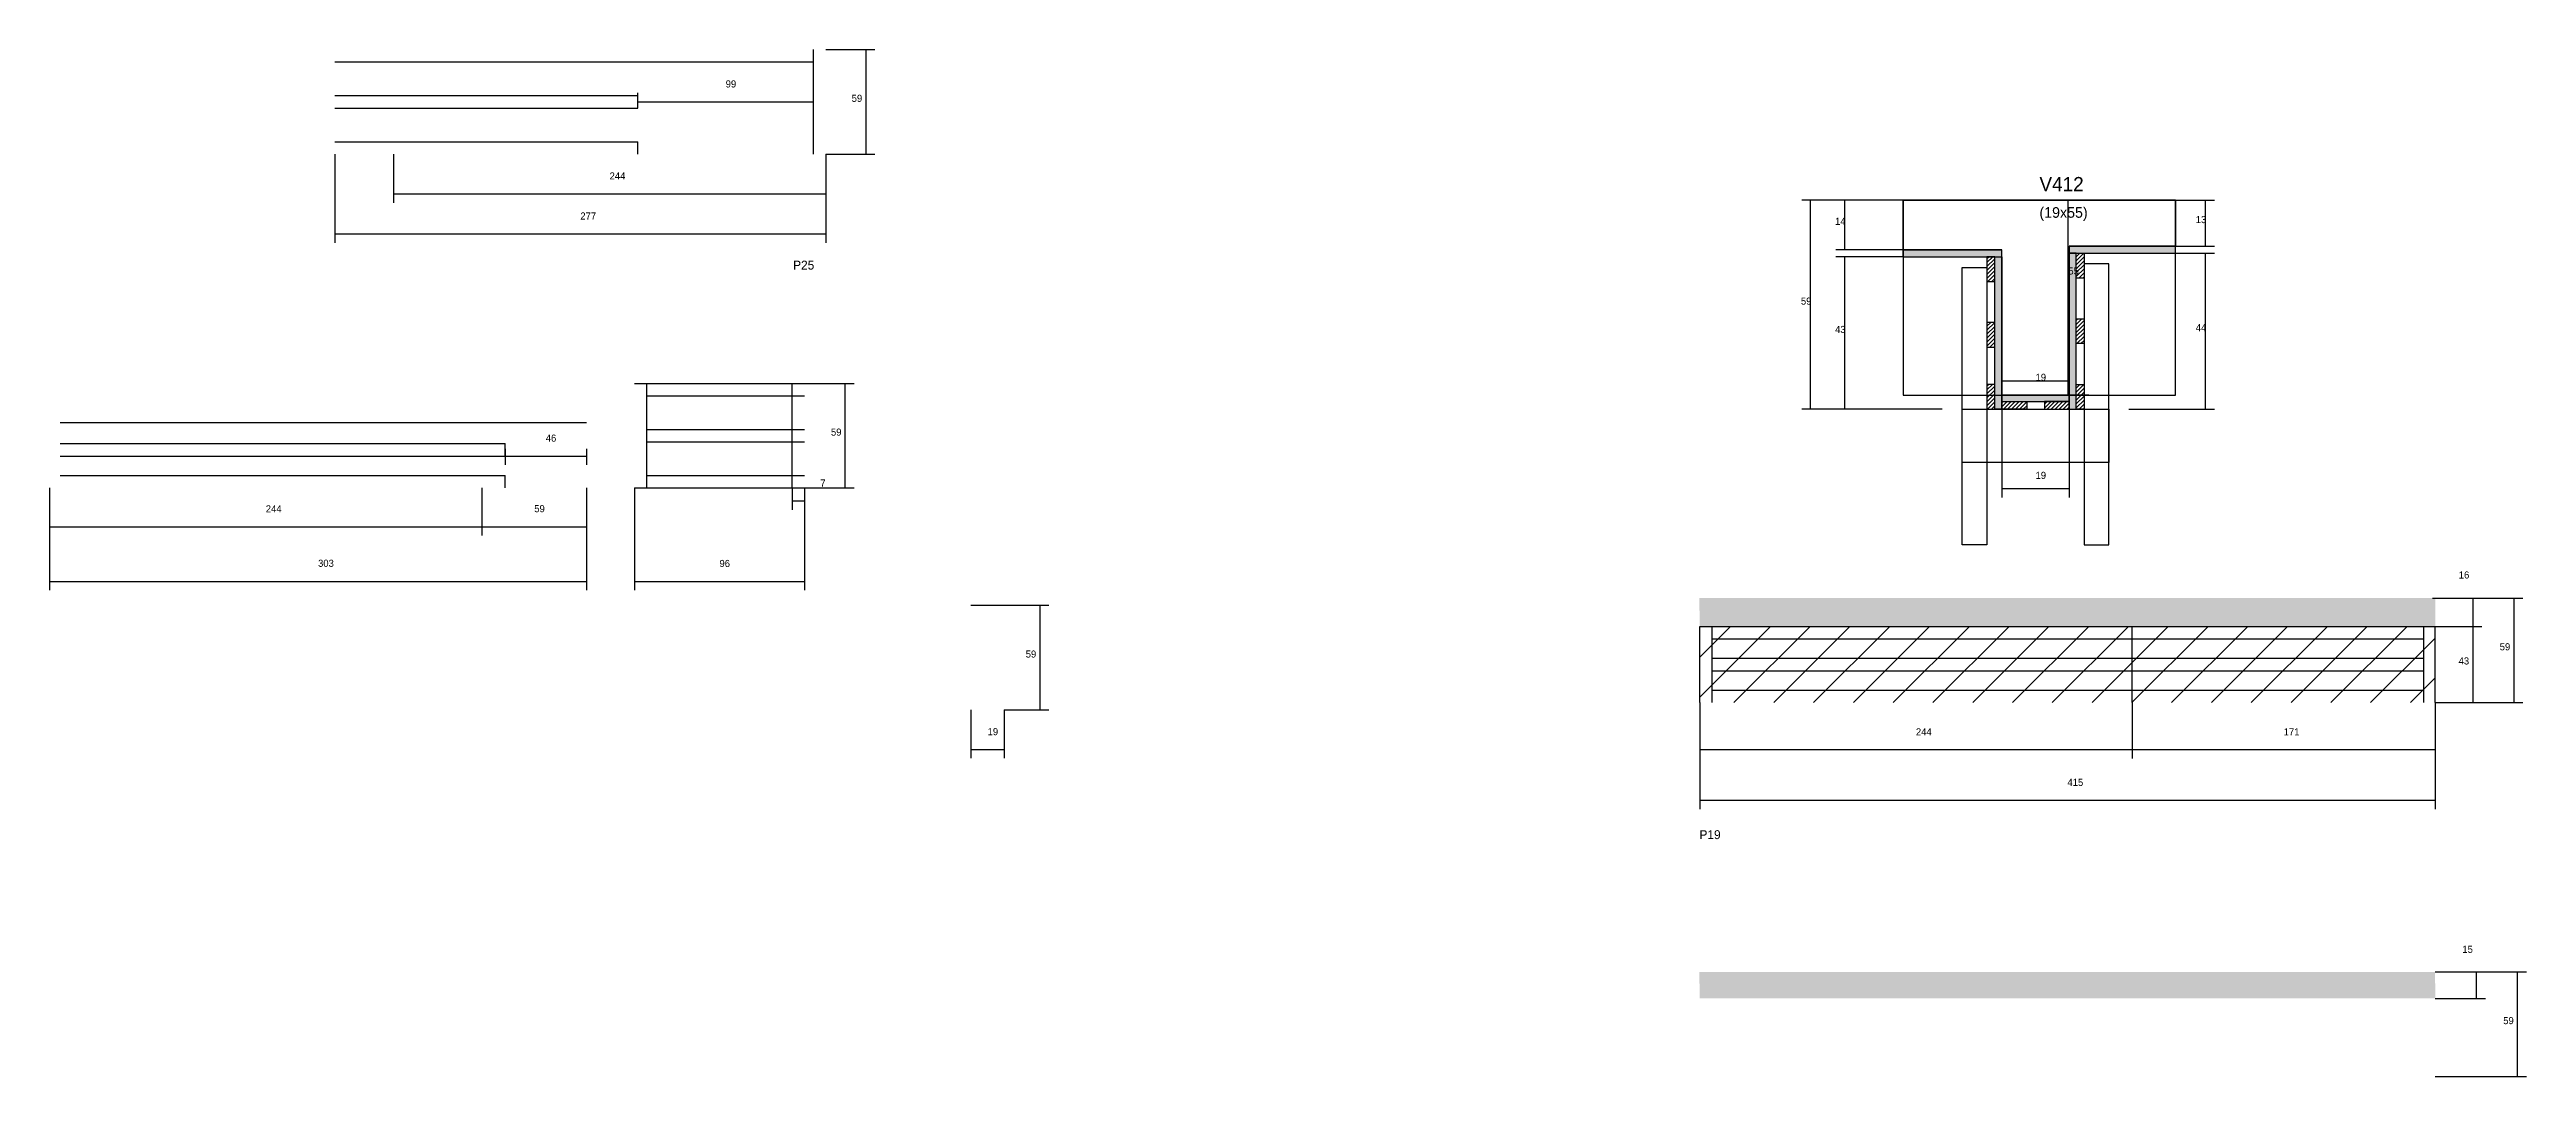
# Model space of a CAD drawing. Header units: metres. Extents: x 3955 to 5353, y 2944 to 3523.
import ezdxf

# ---------------------------------------------------------------- set-up
doc = ezdxf.new("R2010")
doc.units = ezdxf.units.M
for name, color, linetype in [('CONCRETO', 251, 'Continuous'), ('COTA', 241, 'Continuous'), ('Cota Seção (2x)', 4, 'Continuous'), ('Hachura', 253, 'Continuous'), ('Madeira', 126, 'Continuous'), ('NOMENCLATURA', 7, 'Continuous'), ('Painéis', 200, 'Continuous'), ('REAPROVEITAMENTO', 251, 'Continuous'), ('SARR_2.2x7', 40, 'Continuous'), ('SARR_3.5x7', 81, 'Continuous'), ('Texto Seção', 7, 'Continuous')]:
    doc.layers.add(name, color=color, linetype=linetype)

msp = doc.modelspace()

# ---------------------------------------------------------------- hatches: boundary and pattern name
at = {"layer": 'COTA'}
h = msp.add_hatch(dxfattribs=at)
h.set_pattern_fill('AR-CONC', scale=0.03)
h.paths.add_polyline_path([(5301.2, 3213.4), (4886, 3213.4), (4886, 3213.4), (4886.2, 3197.4), (4886.2, 3197.4), (5301.2, 3197.4), (5301.2, 3197.4), (5301.2, 3213.4)])
h = msp.add_hatch(dxfattribs=at)
h.set_pattern_fill('AR-CONC', scale=0.03)
h.paths.add_polyline_path([(5301.1, 3002.5), (4886, 3002.5), (4886, 3002.5), (4886.2, 2987.5), (4886.2, 2987.5), (5301.3, 2987.5), (5301.3, 2987.5), (5301.1, 3002.5)])
at = {"layer": 'Hachura'}
h = msp.add_hatch(color=8, dxfattribs=at)
h.dxf.hatch_style = 1
h.paths.add_polyline_path([(5154.7, 3407.9), (5154.7, 3411.9), (5154.7, 3411.9), (5094.7, 3411.9), (5094.7, 3411.9), (5094.7, 3407.9), (5094.7, 3407.9), (5154.7, 3407.9)])
h = msp.add_hatch(color=8, dxfattribs=at)
h.dxf.hatch_style = 1
h.paths.add_polyline_path([(5056.7, 3405.9), (5056.7, 3409.9), (5056.7, 3409.9), (5001.1, 3409.9), (5001.1, 3409.9), (5001.1, 3405.9), (5001.1, 3405.9), (5056.7, 3405.9)])
h = msp.add_hatch(dxfattribs=at)
h.set_pattern_fill('ANSI31', scale=0.5)
h.paths.add_polyline_path([(5048.3, 3391.9), (5052.7, 3391.9), (5052.7, 3391.9), (5052.7, 3405.9), (5052.7, 3405.9), (5048.3, 3405.9), (5048.3, 3405.9), (5048.3, 3391.9)])
h = msp.add_hatch(color=8, dxfattribs=at)
h.dxf.hatch_style = 1
h.paths.add_polyline_path([(5052.7, 3407.9), (5056.7, 3407.9), (5056.7, 3407.9), (5056.7, 3319.9), (5056.7, 3319.9), (5052.7, 3319.9), (5052.7, 3319.9), (5052.7, 3407.9)])
h = msp.add_hatch(color=8, dxfattribs=at)
h.dxf.hatch_style = 1
h.paths.add_polyline_path([(5098.7, 3409.9), (5094.7, 3409.9), (5094.7, 3409.9), (5094.7, 3319.9), (5094.7, 3319.9), (5098.7, 3319.9), (5098.7, 3319.9), (5098.7, 3409.9)])
h = msp.add_hatch(dxfattribs=at)
h.set_pattern_fill('ANSI31', scale=0.5)
h.paths.add_polyline_path([(5103.1, 3393.9), (5098.7, 3393.9), (5098.7, 3393.9), (5098.7, 3407.9), (5098.7, 3407.9), (5103.1, 3407.9), (5103.1, 3407.9), (5103.1, 3393.9)])
h = msp.add_hatch(dxfattribs=at)
h.set_pattern_fill('ANSI31', scale=0.5)
h.paths.add_polyline_path([(5048.3, 3354.9), (5052.7, 3354.9), (5052.7, 3354.9), (5052.7, 3368.9), (5052.7, 3368.9), (5048.3, 3368.9), (5048.3, 3368.9), (5048.3, 3354.9)])
h = msp.add_hatch(dxfattribs=at)
h.set_pattern_fill('ANSI31', scale=0.5)
h.paths.add_polyline_path([(5103.1, 3356.9), (5098.7, 3356.9), (5098.7, 3356.9), (5098.7, 3370.9), (5098.7, 3370.9), (5103.1, 3370.9), (5103.1, 3370.9), (5103.1, 3356.9)])
h = msp.add_hatch(dxfattribs=at)
h.set_pattern_fill('ANSI31', scale=0.5)
h.paths.add_polyline_path([(5048.3, 3319.9), (5052.7, 3319.9), (5052.7, 3319.9), (5052.7, 3333.9), (5052.7, 3333.9), (5048.3, 3333.9), (5048.3, 3333.9), (5048.3, 3319.9)])
h = msp.add_hatch(color=8, dxfattribs=at)
h.dxf.hatch_style = 1
h.paths.add_polyline_path([(5094.7, 3324.3), (5094.7, 3327.9), (5094.7, 3327.9), (5056.7, 3327.9), (5056.7, 3327.9), (5056.7, 3324.3), (5056.7, 3324.3), (5094.7, 3324.3)])
h = msp.add_hatch(dxfattribs=at)
h.set_pattern_fill('ANSI31', scale=0.5)
h.paths.add_polyline_path([(5103.1, 3319.9), (5098.7, 3319.9), (5098.7, 3319.9), (5098.7, 3333.9), (5098.7, 3333.9), (5103.1, 3333.9), (5103.1, 3333.9), (5103.1, 3319.9)])
h = msp.add_hatch(dxfattribs=at)
h.set_pattern_fill('ANSI31', scale=0.5)
h.paths.add_polyline_path([(5056.7, 3319.9), (5056.7, 3324.3), (5056.7, 3324.3), (5070.7, 3324.3), (5070.7, 3324.3), (5070.7, 3319.9), (5070.7, 3319.9), (5056.7, 3319.9)])
h = msp.add_hatch(dxfattribs=at)
h.set_pattern_fill('ANSI31', scale=0.5)
h.paths.add_polyline_path([(5094.7, 3319.9), (5094.7, 3324.3), (5094.7, 3324.3), (5080.7, 3324.3), (5080.7, 3324.3), (5080.7, 3319.9), (5080.7, 3319.9), (5094.7, 3319.9)])
at = {"layer": 'REAPROVEITAMENTO'}
h = msp.add_hatch(dxfattribs=at)
h.set_pattern_fill('ANSI31', scale=5)
h.paths.add_polyline_path([(5301.2, 3154.4), (5301.2, 3197.4), (5301.2, 3197.4), (4886.2, 3197.4), (4886.2, 3197.4), (4886.2, 3154.4), (4886.2, 3154.4), (5301.2, 3154.4)])

# ---------------------------------------------------------------- linework, layer by layer
at = {"layer": 'CONCRETO'}
for points in [[(5001.1, 3409.9), (5001.1, 3437.9), (5154.7, 3437.9), (5154.7, 3411.9), (5094.7, 3411.9), (5094.7, 3327.9), (5056.7, 3327.9), (5056.7, 3409.9)], [(5001.1, 3327.9), (5154.7, 3327.9), (5154.7, 3437.9), (5001.1, 3437.9)]]:
    msp.add_lwpolyline(points, close=True, dxfattribs=at)
at = {"layer": 'COTA'}
for p, q in [((4393.1, 3522.8), (4420.8, 3522.8)), ((4415.8, 3463.8), (4415.8, 3522.8)), ((4287.1, 3493.3), (4287.1, 3498.3)), ((4386.1, 3493.3), (4386.1, 3498.3)), ((4287.1, 3493.3), (4386.1, 3493.3)), ((4116.1, 3463.8), (4116.1, 3413.8)), ((4149.1, 3463.8), (4149.1, 3436.4)), ((4393.1, 3463.8), (4420.8, 3463.8)), ((4393.1, 3463.8), (4393.1, 3413.8)), ((4393.1, 3463.8), (4393.1, 3436.4)), ((4149.1, 3441.4), (4393.1, 3441.4)), ((5001.1, 3437.9), (4943.8, 3437.9)), ((4948.8, 3319.9), (4948.8, 3437.9)), ((5001.1, 3437.9), (4963.1, 3437.9)), ((4968.1, 3409.9), (4968.1, 3437.9)), ((5154.7, 3437.9), (5176.6, 3437.9)), ((5171.6, 3411.9), (5171.6, 3437.9)), ((4116.1, 3418.8), (4393.1, 3418.8)), ((5154.7, 3411.9), (5176.6, 3411.9)), ((5001.1, 3409.9), (4963.1, 3409.9)), ((5001.1, 3405.9), (4963.1, 3405.9)), ((4968.1, 3319.9), (4968.1, 3405.9)), ((5154.7, 3407.9), (5176.6, 3407.9)), ((5171.6, 3319.9), (5171.6, 3407.9)), ((4381.1, 3334.5), (4409.1, 3334.5)), ((4404.1, 3275.5), (4404.1, 3334.5)), ((5023.1, 3319.9), (4943.8, 3319.9)), ((5023.1, 3319.9), (4963.1, 3319.9)), ((5056.7, 3319.9), (5056.7, 3270.1)), ((5094.7, 3319.9), (5094.7, 3270.1)), ((5128.3, 3319.9), (5176.6, 3319.9)), ((4212.1, 3297.5), (4212.1, 3288.5)), ((4212.1, 3293.5), (4258.1, 3293.5)), ((4258.1, 3297.5), (4258.1, 3288.5)), ((3955.1, 3275.5), (3955.1, 3248.6)), ((3955.1, 3275.5), (3955.1, 3217.8)), ((4199.1, 3275.5), (4199.1, 3248.6)), ((4199.1, 3275.5), (4199.1, 3248.6)), ((4258.1, 3275.5), (4258.1, 3248.6)), ((4258.1, 3275.5), (4258.1, 3217.8)), ((4285.1, 3275.5), (4285.1, 3217.8)), ((4374.1, 3275.5), (4374.1, 3263.2)), ((4381.1, 3275.5), (4381.1, 3263.2)), ((4381.1, 3275.5), (4381.1, 3217.8)), ((4381.1, 3275.5), (4409.1, 3275.5)), ((5056.7, 3275.1), (5094.7, 3275.1)), ((4374.1, 3268.2), (4381.1, 3268.2)), ((3955.1, 3253.6), (4199.1, 3253.6)), ((4199.1, 3253.6), (4258.1, 3253.6)), ((3955.1, 3222.8), (4258.1, 3222.8)), ((4285.1, 3222.8), (4381.1, 3222.8)), ((4493.8, 3209.3), (4519, 3209.3)), ((4514, 3150.3), (4514, 3209.3)), ((5299.7, 3213.4), (5327.6, 3213.4)), ((5299.7, 3213.4), (5350.7, 3213.4)), ((5322.6, 3197.4), (5322.6, 3213.4)), ((5345.7, 3154.4), (5345.7, 3213.4)), ((5299.7, 3197.4), (5327.6, 3197.4)), ((5299.7, 3197.4), (5327.6, 3197.4)), ((5322.6, 3154.4), (5322.6, 3197.4)), ((4474.9, 3150.3), (4474.9, 3123)), ((4493.8, 3150.3), (4493.8, 3123)), ((4493.8, 3150.3), (4519, 3150.3)), ((4886.2, 3154.4), (4886.2, 3122.9)), ((4886.2, 3154.4), (4886.2, 3094.3)), ((5130.2, 3154.4), (5130.2, 3122.9)), ((5130.2, 3154.4), (5130.2, 3122.9)), ((5301.2, 3154.4), (5301.2, 3122.9)), ((5301.2, 3154.4), (5301.2, 3094.3)), ((5301.2, 3154.4), (5327.6, 3154.4)), ((5301.2, 3154.4), (5350.7, 3154.4)), ((4474.9, 3128), (4493.8, 3128)), ((4886.2, 3127.9), (5130.2, 3127.9)), ((5130.2, 3127.9), (5301.2, 3127.9)), ((4886.2, 3099.3), (5301.2, 3099.3)), ((5301.2, 3002.5), (5329.6, 3002.5)), ((5301.2, 3002.5), (5352.7, 3002.5)), ((5324.6, 2987.5), (5324.6, 3002.5)), ((5347.7, 2943.5), (5347.7, 3002.5)), ((5301.2, 2987.5), (5329.6, 2987.5)), ((5301.2, 2943.5), (5352.7, 2943.5))]:
    msp.add_line(p, q, dxfattribs=at)
at = {"layer": 'Cota Seção (2x)'}
for p, q in [((5105.7, 3437.9), (5089.2, 3437.9)), ((5094.2, 3327.9), (5094.2, 3437.9)), ((5056.7, 3319.9), (5056.7, 3340.9)), ((5094.7, 3319.9), (5094.7, 3340.9)), ((5056.7, 3335.9), (5094.7, 3335.9)), ((5105.7, 3327.9), (5089.2, 3327.9))]:
    msp.add_line(p, q, dxfattribs=at)
at = {"layer": 'Madeira'}
for points in [[(5048.3, 3391.9), (5052.7, 3391.9), (5052.7, 3405.9), (5048.3, 3405.9)], [(5103.1, 3393.9), (5098.7, 3393.9), (5098.7, 3407.9), (5103.1, 3407.9)], [(5048.3, 3354.9), (5052.7, 3354.9), (5052.7, 3368.9), (5048.3, 3368.9)], [(5103.1, 3356.9), (5098.7, 3356.9), (5098.7, 3370.9), (5103.1, 3370.9)], [(5048.3, 3319.9), (5052.7, 3319.9), (5052.7, 3333.9), (5048.3, 3333.9)], [(5103.1, 3319.9), (5098.7, 3319.9), (5098.7, 3333.9), (5103.1, 3333.9)], [(5056.7, 3319.9), (5056.7, 3324.3), (5070.7, 3324.3), (5070.7, 3319.9)], [(5094.7, 3319.9), (5094.7, 3324.3), (5080.7, 3324.3), (5080.7, 3319.9)]]:
    msp.add_lwpolyline(points, close=True, dxfattribs=at)
at = {"layer": 'Painéis'}
for p, q in [((5094.7, 3411.9), (5154.7, 3411.9)), ((5094.7, 3407.9), (5094.7, 3411.9)), ((5154.7, 3407.9), (5154.7, 3411.9)), ((5001.1, 3409.9), (5056.7, 3409.9)), ((5001.1, 3405.9), (5001.1, 3409.9)), ((5056.7, 3405.9), (5056.7, 3409.9)), ((5056.7, 3319.9), (5056.7, 3405.9)), ((5094.7, 3319.9), (5094.7, 3407.9)), ((4285.1, 3334.5), (4381.1, 3334.5)), ((5056.7, 3327.9), (5094.7, 3327.9)), ((5056.7, 3324.3), (5056.7, 3327.9)), ((5094.7, 3324.3), (5094.7, 3327.9)), ((4285.1, 3275.5), (4381.1, 3275.5)), ((4474.9, 3209.3), (4493.8, 3209.3)), ((4886.2, 3197.4), (5301.2, 3197.4)), ((4886.2, 3154.4), (4886.2, 3197.4)), ((5130.2, 3154.4), (5130.2, 3197.4)), ((5301.2, 3154.4), (5301.2, 3197.4))]:
    msp.add_line(p, q, dxfattribs=at)
for points in [[(5154.7, 3407.9), (5154.7, 3411.9), (5094.7, 3411.9), (5094.7, 3407.9)], [(5056.7, 3405.9), (5056.7, 3409.9), (5001.1, 3409.9), (5001.1, 3405.9)], [(5052.7, 3405.9), (5056.7, 3405.9), (5056.7, 3319.9), (5052.7, 3319.9)], [(5098.7, 3407.9), (5094.7, 3407.9), (5094.7, 3319.9), (5098.7, 3319.9)], [(5094.7, 3324.3), (5094.7, 3327.9), (5056.7, 3327.9), (5056.7, 3324.3)]]:
    msp.add_lwpolyline(points, close=True, dxfattribs=at)
at = {"layer": 'SARR_2.2x7'}
for p, q in [((4386.1, 3463.8), (4386.1, 3522.8)), ((4116.1, 3515.8), (4386.1, 3515.8)), ((4116.1, 3496.8), (4287.1, 3496.8)), ((4287.1, 3489.8), (4287.1, 3496.8)), ((4116.1, 3489.8), (4287.1, 3489.8)), ((4116.1, 3470.8), (4287.1, 3470.8)), ((4287.1, 3463.8), (4287.1, 3470.8)), ((4292.1, 3275.5), (4292.1, 3334.5)), ((4292.1, 3327.5), (4381.1, 3327.5)), ((4374.1, 3275.5), (4374.1, 3334.5)), ((3961.1, 3312.5), (4199.1, 3312.5)), ((4199.1, 3312.5), (4258.1, 3312.5)), ((3961.1, 3300.5), (4199.1, 3300.5)), ((4199.1, 3300.5), (4212.1, 3300.5)), ((4212.1, 3293.5), (4212.1, 3300.5)), ((4292.1, 3308.5), (4381.1, 3308.5)), ((4292.1, 3301.5), (4381.1, 3301.5)), ((3961.1, 3293.5), (4199.1, 3293.5)), ((4199.1, 3293.5), (4212.1, 3293.5)), ((3961.1, 3282.5), (4199.1, 3282.5)), ((4199.1, 3282.5), (4212.1, 3282.5)), ((4212.1, 3275.5), (4212.1, 3282.5)), ((4292.1, 3282.5), (4381.1, 3282.5)), ((4893.2, 3154.4), (4893.2, 3197.4)), ((4893.2, 3190.4), (5130.2, 3190.4)), ((5130.2, 3190.4), (5294.7, 3190.4)), ((5294.7, 3154.4), (5294.7, 3197.4)), ((4893.2, 3179.4), (5130.2, 3179.4)), ((5130.2, 3179.4), (5294.7, 3179.4)), ((4893.2, 3172.4), (5130.2, 3172.4)), ((4893.2, 3161.4), (5130.2, 3161.4)), ((5130.2, 3172.4), (5294.7, 3172.4)), ((5130.2, 3161.4), (5294.7, 3161.4))]:
    msp.add_line(p, q, dxfattribs=at)
at = {"layer": 'SARR_3.5x7'}
for points in [[(5034.3, 3399.9), (5048.3, 3399.9), (5048.3, 3243.4), (5034.3, 3243.4)], [(5117.1, 3401.9), (5103.1, 3401.9), (5103.1, 3243.4), (5117.1, 3243.4)], [(5034.3, 3319.9), (5117.1, 3319.9), (5117.1, 3289.8), (5034.3, 3289.8)]]:
    msp.add_lwpolyline(points, close=True, dxfattribs=at)

# ---------------------------------------------------------------- texts
at = {"layer": 'COTA'}
for s, p in [('99', (4336.6, 3501.4)), ('59', (4407.7, 3493.3)), ('244', (4271.1, 3449.5)), ('277', (4254.6, 3426.9)), ('14', (4962.6, 3423.9)), ('13', (5166.1, 3424.9)), ('59', (4943.3, 3378.9)), ('43', (4962.6, 3362.9)), ('44', (5166.1, 3363.9)), ('46', (4235.1, 3301.6)), ('59', (4396, 3305)), ('19', (5075.7, 3280.6)), ('7', (4390, 3276.3)), ('244', (4077.1, 3261.7)), ('59', (4228.6, 3261.8)), ('303', (4106.6, 3231)), ('96', (4333.1, 3230.9)), ('16', (5314.5, 3224.4)), ('59', (5337.6, 3183.9)), ('59', (4505.9, 3179.8)), ('43', (5314.4, 3175.9)), ('19', (4484.4, 3136)), ('244', (5008.2, 3135.9)), ('171', (5215.7, 3135.9)), ('415', (5093.7, 3107.4)), ('15', (5316.5, 3013.2)), ('59', (5339.6, 2973))]:
    msp.add_text(s, height=4, dxfattribs=at).set_placement(p)
at = {"layer": 'Cota Seção (2x)'}
for s, p in [('55', (5094.2, 3395.9)), ('19', (5075.7, 3335.9))]:
    msp.add_text(s, height=4, dxfattribs=at).set_placement(p)
at = {"layer": 'NOMENCLATURA'}
for s, p in [('P25', (4374.7, 3398.7)), ('P19', (4886.1, 3077.4))]:
    msp.add_text(s, height=5, dxfattribs=at).set_placement(p)
at = {"layer": 'Texto Seção'}
for s, height, p in [('V412', 8, (5077.9, 3442.9)), ('(19x55)', 6, (5077.9, 3427.9))]:
    msp.add_text(s, height=height, dxfattribs=at).set_placement(p)

doc.saveas('drawing.dxf')
